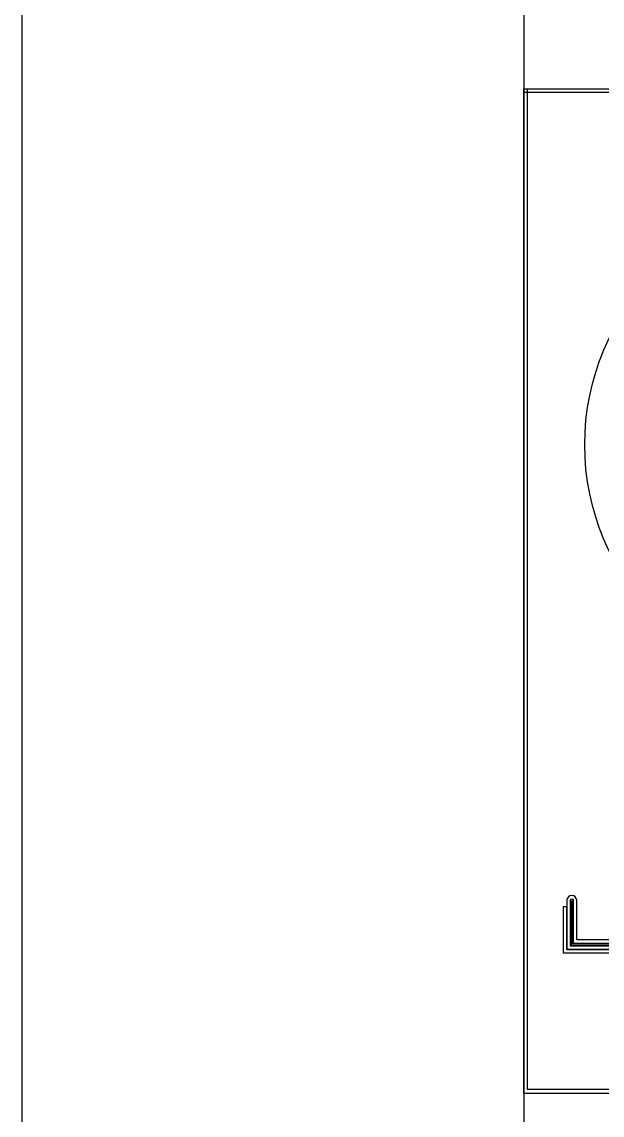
# Model space of a CAD drawing. Header units: millimetres. Extents: x 4754612 to 5801174, y 2368242 to 2777223.
# Drawn here: x 5083888.3 to 5084032.8, y 2612844.1 to 2613116.3 of the extents above; entities that cross this region are included whole.
import ezdxf

# ---------------------------------------------------------------- set-up
doc = ezdxf.new("R2010")
doc.units = ezdxf.units.MM
doc.header["$LTSCALE"] = 1000
doc.layers.add('(주)하나기공-LEADER', color=7, linetype='Continuous')
doc.layers.add('그라스울판넬', color=7, linetype='Continuous')

# ---------------------------------------------------------------- blocks, each defined once
blk = doc.blocks.new('A$C63324B91')
at = {"color": 5}
blk.add_lwpolyline([(17.2, 1.2), (1.2, 1.2), (1.2, 17.2, -1), (2.2, 17.2), (2.2, 2.2), (17.2, 2.2), (17.2, 3.4), (3.4, 3.4), (3.4, 17.2, 1), (0, 17.2), (0, 0), (17.2, 0)], format="xyb", close=True, dxfattribs=at)
at = {"color": 1}
blk.add_lwpolyline([(1.45, 16.95), (1.45, 1.45), (61.95, 1.45), (61.95, 1.95), (1.95, 1.95), (1.95, 16.95)], close=True, dxfattribs=at)

msp = doc.modelspace()

# ---------------------------------------------------------------- linework, layer by layer
at = {"layer": '(주)하나기공-LEADER', "color": 4}
for p, q in [((5084013.3, 2612849.621), (5084013.3, 2613099.621)), ((5084138.3, 2613098.764), (5084013.3, 2613098.764)), ((5084014.157, 2612850.479), (5084014.157, 2613099.621)), ((5084013.3, 2613011.193), (5084013.3, 2612849.621)), ((5084023.157, 2612896.05), (5084024.015, 2612896.05)), ((5084037.443, 2612850.479), (5084014.157, 2612850.479)), ((5084013.3, 2612849.621), (5084038.3, 2612849.621))]:
    msp.add_line(p, q, dxfattribs=at)
for points in [[(5084312.443, 2613098.764), (5084013.3, 2613098.764), (5084013.3, 2613099.621), (5084013.3, 2613099.621), (5084312.443, 2613099.621)], [(5084037.443, 2612850.479), (5084037.443, 2612884.479), (5084023.157, 2612884.479), (5084023.157, 2612896.05)], [(5084038.3, 2612849.621), (5084038.3, 2612885.336), (5084024.015, 2612885.336), (5084024.015, 2612896.05)]]:
    msp.add_lwpolyline(points, dxfattribs=at)
at = {"layer": '(주)하나기공-LEADER', "color": 8, "linetype": 'ByBlock', "lineweight": -2}
msp.add_circle((5084089.157, 2613011.05), 60.714, dxfattribs=at)
at = {"layer": '그라스울판넬'}
for p, q in [((5083888.3, 2616399.621), (5083888.3, 2612749.621)), ((5084013.3, 2616399.621), (5084013.3, 2612749.621))]:
    msp.add_line(p, q, dxfattribs=at)

# ---------------------------------------------------------------- block references
at = {"layer": '(주)하나기공-LEADER', "xscale": 0.7142857142853871, "yscale": 0.7142857142853871, "zscale": 0.7142857142853871}
msp.add_blockref('A$C63324B91', (5084024.015, 2612885.336), dxfattribs=at)

doc.saveas('drawing.dxf')
